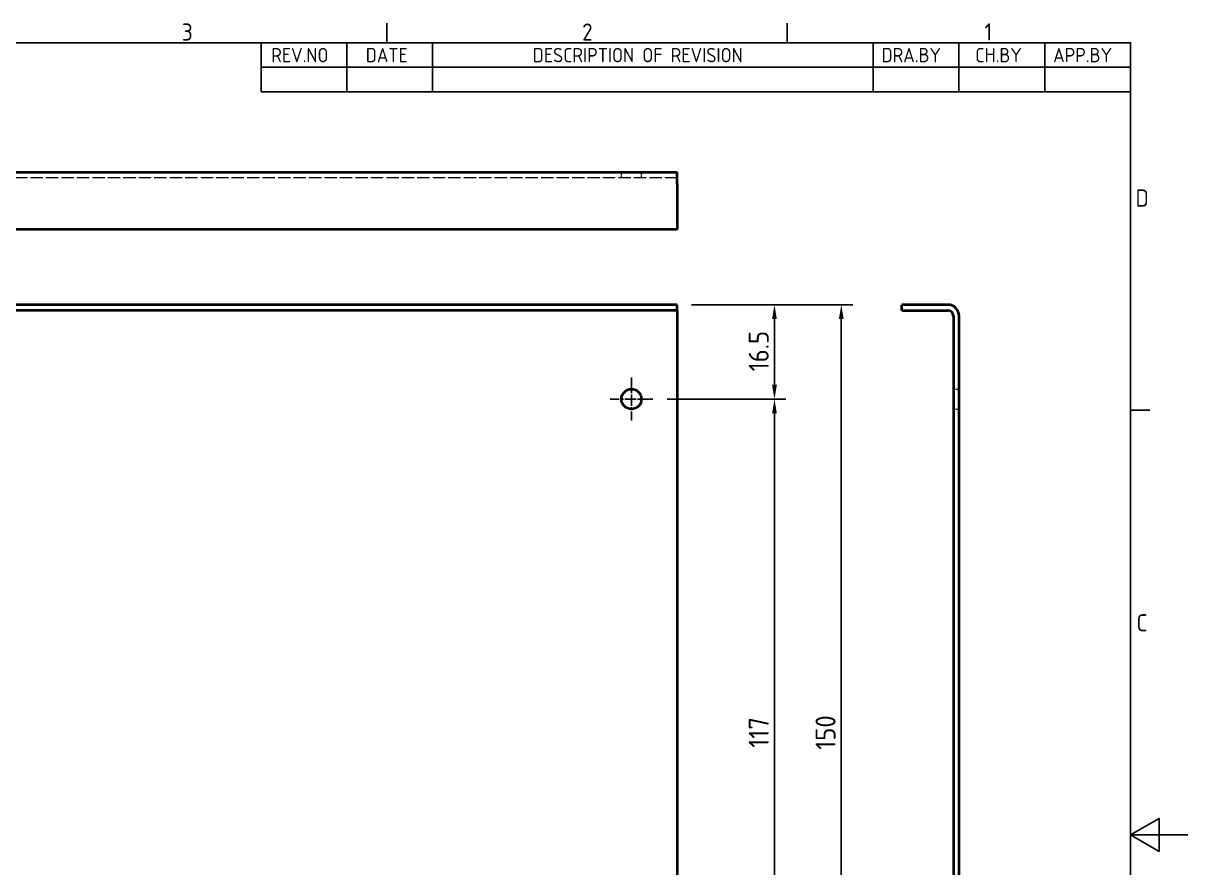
# Model space of a CAD drawing. Header units: millimetres. Extents: x 0 to 420, y 0 to 297.
# Drawn here: x 216.4 to 420, y 142.8 to 290.4 of the extents above; entities that cross this region are included whole.
import ezdxf

# ---------------------------------------------------------------- set-up
doc = ezdxf.new("R2010")
doc.units = ezdxf.units.MM
doc.linetypes.add('CHAIN', pattern=[0.35429999999999995, 0.2362, -0.0295, 0.0591, -0.0295])
doc.linetypes.add('DASHED', pattern=[0.2067, 0.1654, -0.0413])
doc.layers.get('0').update_dxf_attribs({"color": 3, "lineweight": 25})
for name, color, linetype, lineweight in [('가려진 것(ISO)', 2, 'DASHED', 18), ('가시적인 것(ISO)', 3, 'Continuous', 40), ('경계(ISO)', 7, 'Continuous', 25), ('기호(ISO)', 5, 'Continuous', 25), ('중심 표식(ISO)', 1, 'Continuous', 25), ('치수(ISO)', 2, 'Continuous', 25)]:
    doc.layers.add(name, color=color, linetype=linetype, lineweight=lineweight)
doc.styles.add('ISO Proportiona M2B', font='isocp.shx')
doc.styles.add('문자 텍스트_M2B', font='isocp.shx')
doc.styles.add('치수 텍스트_PSTEK_POSCO', font='isocp.shx')
doc.dimstyles.new('치수_PSTEK_POSCO', dxfattribs={"dimtxt": 3.5, "dimasz": 2.5, "dimexe": 2, "dimexo": 2.5, "dimgap": 1, "dimtad": 1, "dimrnd": 1e-08, "dimdsep": 46, "dimtxsty": '치수 텍스트_PSTEK_POSCO', "dimcen": 0.09, "dimdle": 10, "dimclrd": 7, "dimclre": 7, "dimclrt": 2, "dimadec": 1, "dimazin": 2, "dimtfac": 1, "dimtmove": 0, "dimatfit": 3, "dimfxl": 0, "dimtolj": 1, "dimlwd": -1, "dimlwe": -1, "dimarcsym": 0})

# ---------------------------------------------------------------- blocks, each defined once
blk = doc.blocks.new('경계 Default Border')
at = {"layer": '경계(ISO)'}
for p, q in [((280, 287.0000076293945), (280, 290.4000091552734)), ((350, 287.0000076293945), (350, 290.4000091552734)), ((410, 222.7499961853027), (413.4000015258789, 222.7499961853027))]:
    blk.add_line(p, q, dxfattribs=at)
at = {"layer": '경계(ISO)', "flags": 128}
for points in [[(10, 10), (10, 287.0000076293945), (410, 287.0000076293945), (410, 10), (10, 10)], [(420, 148.5000038146973), (410, 148.5000038146973), (415, 151.3867473602295), (415, 145.6132507324219), (410, 148.5000038146973)]]:
    blk.add_lwpolyline(points, dxfattribs=at)
at = {"layer": '경계(ISO)', "color": 2, "char_height": 3.00000011920929, "attachment_point": 7, "style": '문자 텍스트_M2B'}
for s, insert in [('3', (244.1685395229535, 287.3713945155963)), ('2', (314.127739416884, 287.3713945155963)), ('1', (384.4860661041481, 287.4)), ('D', (410.878270202895, 258.3463944559917)), ('C', (411.0445395201643, 184.0963944559917))]:
    blk.add_mtext(s, dxfattribs=dict(at, insert=insert))
blk = doc.blocks.new('리비전 내역')
at = {"layer": '기호(ISO)'}
for p, q in [((258, 287.0000076293945), (410, 287.0000076293945)), ((258, 287.0000076293945), (258, 282.7200076293945)), ((273, 287.0000076293945), (273, 282.7200076293945)), ((288, 287.0000076293945), (288, 282.7200076293945)), ((365, 287.0000076293945), (365, 282.7200076293945)), ((380, 287.0000076293945), (380, 282.7200076293945)), ((395, 287.0000076293945), (395, 282.7200076293945)), ((410, 287.0000076293945), (410, 282.7200076293945)), ((258, 282.7200076293945), (410, 282.7200076293945)), ((258, 282.7200076293945), (258, 278.4400076293945)), ((273, 282.7200076293945), (273, 278.4400076293945)), ((288, 282.7200076293945), (288, 278.4400076293945)), ((365, 282.7200076293945), (365, 278.4400076293945)), ((380, 282.7200076293945), (380, 278.4400076293945)), ((395, 282.7200076293945), (395, 278.4400076293945)), ((410, 282.7200076293945), (410, 278.4400076293945)), ((258, 278.4400076293945), (410, 278.4400076293945))]:
    blk.add_line(p, q, dxfattribs=at)
at = {"layer": '기호(ISO)', "color": 2, "char_height": 2.5, "attachment_point": 7, "style": 'ISO Proportiona M2B'}
for s, insert in [('REV.NO', (259.7871163682308, 283.5831900503393)), ('DATE', (276.3142317728366, 283.5831900503393)), ('DESCRIPTION OF REVISION', (305.5070204333629, 283.5831900503393)), ('DRA.BY', (366.4757339553204, 283.5831900503393)), ('CH.BY', (382.8642915086117, 283.5831900503393)), ('APP.BY', (396.4777339604404, 283.5831900503393))]:
    blk.add_mtext(s, dxfattribs=dict(at, insert=insert))
blk = doc.blocks.new('*D24')
at = {"layer": 'Defpoints', "color": 0, "transparency": 16777216}
for p in [(330.7592286078283, 241.2004385782233), (359.4360037454845, 241.2004385782233), (330.7592286078283, 91.20043857822321)]:
    blk.add_point(p, dxfattribs=at)
at = {"layer": '치수(ISO)', "color": 7, "transparency": 16777216}
for p, q in [((333.2592286078283, 241.2004385782233), (361.4360037454845, 241.2004385782233)), ((359.4360037454845, 93.7004385782232), (359.4360037454845, 238.7004385782233)), ((333.2592286078283, 91.20043857822321), (361.4360037454845, 91.2004385782232))]:
    blk.add_line(p, q, dxfattribs=at)
for points in [[(359.0193370788178, 238.7004385782233), (359.8526704121512, 238.7004385782233), (359.4360037454845, 241.2004385782233)], [(359.0193370788178, 93.7004385782232), (359.8526704121512, 93.7004385782232), (359.4360037454845, 91.2004385782232)]]:
    blk.add_solid(points, dxfattribs=at)
at = {"layer": '치수(ISO)', "color": 2, "transparency": 16777216, "insert": (356.6860037454845, 163.3990606254673), "char_height": 3.5, "attachment_point": 4, "rotation": 90, "style": '치수 텍스트_PSTEK_POSCO'}
blk.add_mtext('\\A1;150', dxfattribs=at)
blk = doc.blocks.new('*D25')
at = {"layer": 'Defpoints', "color": 0, "transparency": 16777216}
for p in [(326.5092286078283, 224.7004385782232), (326.5092286078283, 107.7004385782232), (347.7592286078283, 107.7004385782232)]:
    blk.add_point(p, dxfattribs=at)
at = {"layer": '치수(ISO)', "color": 7, "transparency": 16777216}
for p, q in [((329.0092286078283, 224.7004385782232), (349.7592286078283, 224.7004385782232)), ((347.7592286078283, 222.2004385782232), (347.7592286078283, 110.2004385782232)), ((329.0092286078283, 107.7004385782232), (349.7592286078283, 107.7004385782232))]:
    blk.add_line(p, q, dxfattribs=at)
for points in [[(347.3425619411616, 222.2004385782232), (348.175895274495, 222.2004385782232), (347.7592286078283, 224.7004385782232)], [(347.3425619411616, 110.2004385782232), (348.175895274495, 110.2004385782232), (347.7592286078283, 107.7004385782232)]]:
    blk.add_solid(points, dxfattribs=at)
at = {"layer": '치수(ISO)', "color": 2, "transparency": 16777216, "insert": (345.0092286078283, 163.7504385782233), "char_height": 3.5, "attachment_point": 4, "rotation": 90, "style": '치수 텍스트_PSTEK_POSCO'}
blk.add_mtext('\\A1;117', dxfattribs=at)
blk = doc.blocks.new('*D30')
at = {"layer": 'Defpoints', "color": 0, "transparency": 16777216}
for p in [(330.7592286078283, 241.2004385782233), (347.7592286078283, 241.2004385782233), (326.5092286078283, 224.7004385782232)]:
    blk.add_point(p, dxfattribs=at)
at = {"layer": '치수(ISO)', "color": 7, "transparency": 16777216}
for p, q in [((333.2592286078283, 241.2004385782233), (349.7592286078283, 241.2004385782233)), ((347.7592286078283, 227.2004385782232), (347.7592286078283, 238.7004385782233)), ((329.0092286078283, 224.7004385782232), (349.7592286078283, 224.7004385782232))]:
    blk.add_line(p, q, dxfattribs=at)
for points in [[(347.3425619411616, 238.7004385782233), (348.175895274495, 238.7004385782233), (347.7592286078283, 241.2004385782233)], [(347.3425619411616, 227.2004385782232), (348.175895274495, 227.2004385782232), (347.7592286078283, 224.7004385782232)]]:
    blk.add_solid(points, dxfattribs=at)
at = {"layer": '치수(ISO)', "color": 2, "transparency": 16777216, "insert": (345.0092286078283, 229.552951204808), "char_height": 3.5, "attachment_point": 4, "rotation": 90, "style": '치수 텍스트_PSTEK_POSCO'}
blk.add_mtext('\\A1;16.5', dxfattribs=at)

msp = doc.modelspace()

# ---------------------------------------------------------------- linework, layer by layer
at = {"layer": '가려진 것(ISO)', "ltscale": 13.08544731140137}
msp.add_line((330.759228607856, 263.361108962422), (46.7592286078559, 263.361108962422), dxfattribs=at)
at = {"layer": '가려진 것(ISO)', "ltscale": 1.904596567153931}
for p, q in [((321.009228607856, 263.3611089624177), (321.009228607856, 264.3611089624177)), ((324.509228607856, 263.3611089624177), (324.509228607856, 264.3611089624177)), ((379.0460789660045, 226.4504385782232), (380.0460789660044, 226.4504385782232)), ((379.0460789660045, 222.9504385782232), (380.0460789660044, 222.9504385782232))]:
    msp.add_line(p, q, dxfattribs=at)
at = {"layer": '가시적인 것(ISO)'}
for p, q in [((46.75922860785592, 264.3611089624221), (330.759228607856, 264.3611089624221)), ((330.759228607856, 262.3611089624227), (330.759228607856, 264.3611089624221)), ((330.759228607856, 262.3611089624226), (330.759228607856, 254.3611089624227)), ((330.759228607856, 254.3611089624227), (46.7592286078559, 254.3611089624227)), ((330.7592286078283, 241.2004385782233), (46.75922860782826, 241.2004385782233)), ((330.7592286078283, 240.2004385782233), (46.75922860782826, 240.2004385782233)), ((330.7592286078283, 240.2004385782233), (330.7592286078283, 241.2004385782233)), ((330.7592286078283, 240.2004385782232), (330.7592286078283, 239.2004385782232)), ((378.0460789660068, 241.2004385782232), (370.0460789660068, 241.2004385782233)), ((370.0460789660068, 240.2004385782233), (370.0460789660068, 241.2004385782233)), ((370.0460789660068, 240.2004385782233), (378.0460789660068, 240.2004385782232)), ((330.7592286078283, 239.2004385782232), (330.7592286078283, 93.20043857822324)), ((379.0460789660068, 239.2004385782232), (379.0460789660068, 93.20043857822324)), ((380.0460789660068, 93.20043857822324), (380.0460789660068, 239.2004385782232))]:
    msp.add_line(p, q, dxfattribs=at)
msp.add_circle((322.7592286078283, 224.7004385782232), 1.75, dxfattribs=at)
for radius in [1.999999999999985, 0.9999999999999964]:
    msp.add_arc((378.0460789660068, 239.2004385782232), radius, 0, 90, dxfattribs=at)
at = {"layer": '중심 표식(ISO)', "linetype": 'CHAIN', "ltscale": 8.333955764770508}
for p, q in [((322.7592286078283, 228.4504385782232), (322.7592286078283, 220.9504385782232)), ((326.5092286078283, 224.7004385782232), (319.0092286078283, 224.7004385782232))]:
    msp.add_line(p, q, dxfattribs=at)

# ---------------------------------------------------------------- block references
msp.add_blockref('경계 Default Border', (0, 0))
at = {"layer": '기호(ISO)'}
msp.add_blockref('리비전 내역', (0, 0), dxfattribs=at)

# ---------------------------------------------------------------- dimensions: what is measured, and where the dimension line sits
at = {"layer": '치수(ISO)', "color": 7}
for base, p1, p2, picture, middle in [((347.7592286078283, 241.2004385782233), (326.5092286078283, 224.7004385782232), (330.7592286078283, 241.2004385782233), '*D30', (347.7592286078283, 232.9504385782232)), ((359.4360037454845, 241.2004385782233), (330.7592286078283, 91.20043857822321), (330.7592286078283, 241.2004385782233), '*D24', (359.4360037454845, 166.2004385782232)), ((347.7592286078283, 107.7004385782232), (326.5092286078283, 224.7004385782232), (326.5092286078283, 107.7004385782232), '*D25', (347.7592286078283, 166.2004385782232))]:
    dim = msp.add_linear_dim(base=base, p1=p1, p2=p2, angle=90, dimstyle='치수_PSTEK_POSCO', override={"dimdec": 2, "dimtp": 0, "dimtm": -0, "dimtdec": 2, "dimtofl": 0, "dimatfit": 1}, dxfattribs=at)
    dim.commit()
    dim.dimension.update_dxf_attribs({"geometry": picture, "text_midpoint": middle, "dimtype": 160})

doc.saveas('drawing.dxf')
